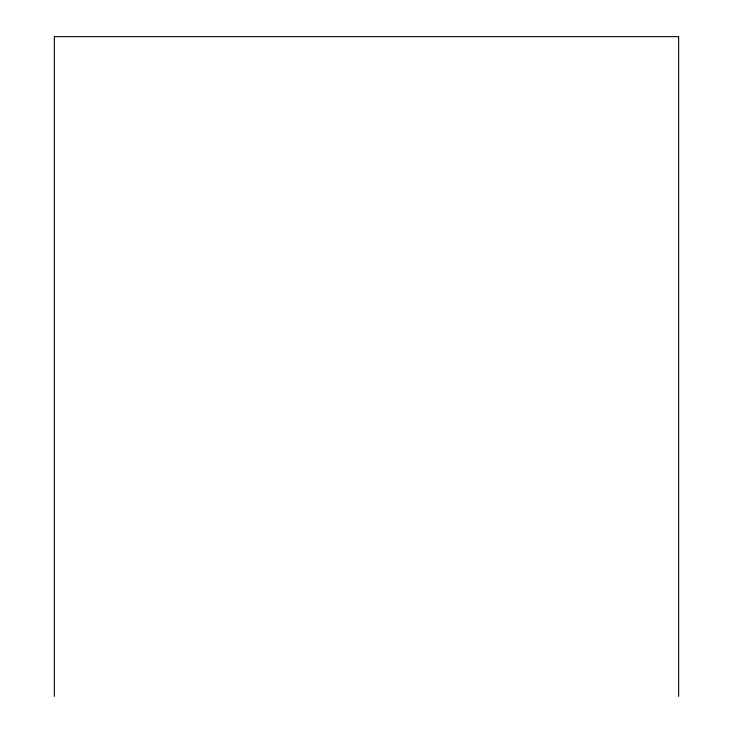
<?xml version="1.0" encoding="UTF-8"?>
<svg xmlns="http://www.w3.org/2000/svg" width="733" height="733" viewBox="0 0 733 733"><rect width="100%" height="100%" fill="white"/><g stroke="black" fill="none" stroke-linecap="round" stroke-linejoin="round"><path stroke-width="1.1" d="M678.639 696.35L678.639 36.65L54.361 36.65L54.361 696.35"/></g></svg>
